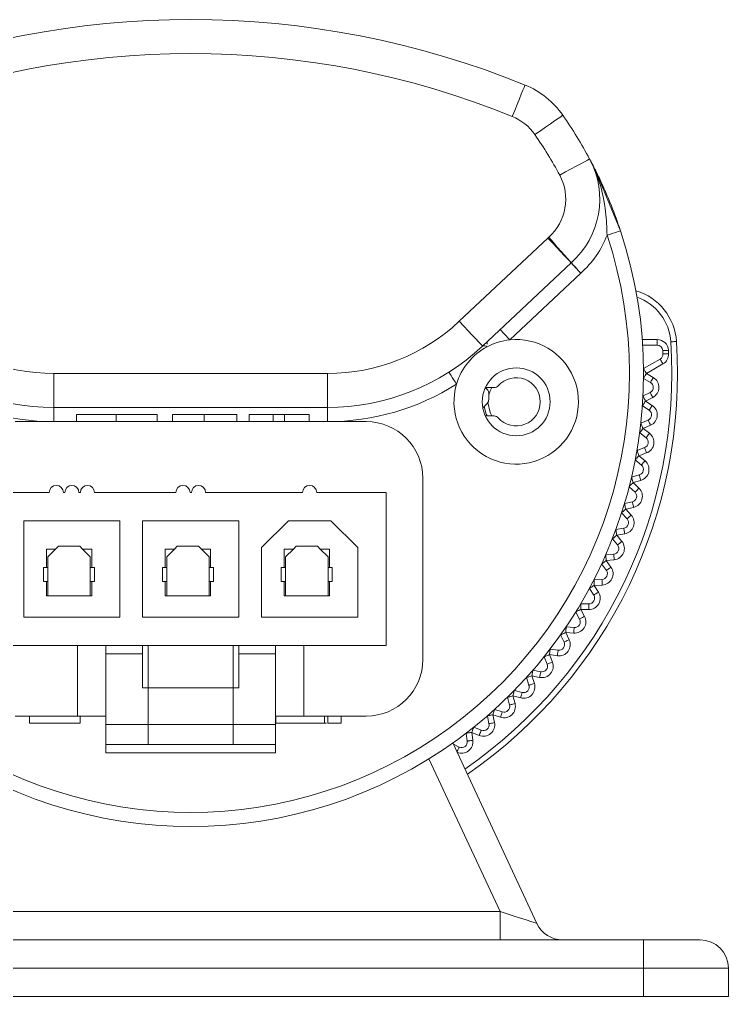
# Model space of a CAD drawing. Header units: inches. Extents: x 1.7 to 23.3, y 1.5 to 12.6.
# Drawn here: x 22.345 to 23.317, y 4.574 to 5.912 of the extents above; entities that cross this region are included whole.
import ezdxf

# ---------------------------------------------------------------- set-up
doc = ezdxf.new("R2010")
doc.units = ezdxf.units.IN
doc.header["$MEASUREMENT"] = 0

msp = doc.modelspace()

# ---------------------------------------------------------------- linework, layer by layer
at = {"color": 7, "linetype": 'Continuous', "lineweight": 15}
for p, q in [((22.947891, 5.498954), (23.069404, 5.613053)), ((23.101275, 5.579111), (22.979761, 5.465013)), ((23.114442, 5.564863), (23.017207, 5.473562)), ((22.986052, 5.47092), (22.986052, 5.467676)), ((23.21922, 5.466254), (23.199359, 5.466254)), ((23.21922, 5.474014), (23.21922, 5.466254)), ((23.200573, 5.434175), (23.223301, 5.447297)), ((23.227181, 5.440577), (23.204453, 5.427455)), ((22.392271, 5.427455), (22.767291, 5.427455)), ((22.392271, 5.380895), (22.392271, 5.427455)), ((22.767291, 5.380895), (22.767291, 5.427455)), ((23.204453, 5.427455), (23.213958, 5.421967)), ((22.99561, 5.408055), (22.98365, 5.408055)), ((23.210078, 5.415246), (23.200573, 5.420734)), ((22.988346, 5.400295), (22.988346, 5.391869)), ((23.199846, 5.39668), (23.209665, 5.401584)), ((23.213132, 5.394642), (23.203313, 5.389738)), ((22.986073, 5.386382), (22.980144, 5.380453)), ((23.208191, 5.377212), (23.199035, 5.383264)), ((23.203313, 5.389738), (23.21247, 5.383686)), ((22.767291, 5.380895), (22.392271, 5.380895)), ((22.392271, 5.361495), (22.392271, 5.380895)), ((22.422927, 5.361495), (22.422927, 5.371195)), ((22.477755, 5.361495), (22.477755, 5.371195)), ((22.533647, 5.361495), (22.533647, 5.371195)), ((22.55494, 5.361495), (22.55494, 5.371195)), ((22.59799, 5.361495), (22.59799, 5.371195)), ((22.642948, 5.361495), (22.642948, 5.371195)), ((22.659982, 5.361495), (22.659982, 5.371195)), ((22.692631, 5.371195), (22.659982, 5.371195)), ((22.692631, 5.361495), (22.692631, 5.371195)), ((22.708245, 5.371195), (22.692631, 5.371195)), ((22.708245, 5.361495), (22.708245, 5.371195)), ((22.742313, 5.371195), (22.708245, 5.371195)), ((22.742313, 5.361495), (22.742313, 5.371195)), ((22.767291, 5.361495), (22.767291, 5.380895)), ((22.98365, 5.369255), (22.99561, 5.369255)), ((22.820338, 5.361495), (22.339224, 5.361495)), ((23.196857, 5.359298), (23.206954, 5.3636)), ((23.209996, 5.356461), (23.199898, 5.352159)), ((23.204011, 5.339362), (23.195237, 5.345955)), ((23.199898, 5.352159), (23.208673, 5.345565)), ((23.191616, 5.322164), (23.201954, 5.325848)), ((23.204559, 5.318539), (23.194221, 5.314854)), ((23.194221, 5.314854), (23.202581, 5.307743)), ((23.197553, 5.301832), (23.189193, 5.308943)), ((23.184142, 5.285414), (23.194684, 5.288468)), ((22.897937, 5.03558), (22.897937, 5.283896)), ((23.196843, 5.281014), (23.186301, 5.277961)), ((23.186301, 5.277961), (23.194217, 5.270358)), ((22.385783, 5.264497), (22.312064, 5.264497)), ((22.405183, 5.264497), (22.407123, 5.264497)), ((22.426523, 5.264497), (22.428463, 5.264497)), ((22.559411, 5.264497), (22.447863, 5.264497)), ((22.578811, 5.264497), (22.580751, 5.264497)), ((22.733039, 5.264497), (22.600151, 5.264497)), ((22.847498, 5.264497), (22.752439, 5.264497)), ((22.847498, 5.054979), (22.847498, 5.264497)), ((23.188841, 5.264761), (23.180926, 5.272364)), ((23.174463, 5.249183), (23.185171, 5.251595)), ((23.177907, 5.228284), (23.170465, 5.236351)), ((23.186876, 5.244024), (23.176168, 5.241613)), ((23.176168, 5.241613), (23.18361, 5.233546)), ((22.350864, 5.225697), (22.482782, 5.225697)), ((22.350864, 5.093779), (22.350864, 5.225697)), ((22.482782, 5.225697), (22.482782, 5.093779)), ((22.513822, 5.225697), (22.64574, 5.225697)), ((22.513822, 5.093779), (22.513822, 5.225697)), ((22.64574, 5.225697), (22.64574, 5.093779)), ((22.67678, 5.188838), (22.713639, 5.225697)), ((22.713639, 5.225697), (22.771838, 5.225697)), ((22.771838, 5.225697), (22.808698, 5.188838)), ((23.162615, 5.213602), (23.173448, 5.215363)), ((23.174693, 5.207703), (23.163859, 5.205943)), ((23.16479, 5.192533), (23.157849, 5.201035)), ((23.163859, 5.205943), (23.170801, 5.197441)), ((22.381904, 5.186898), (22.394513, 5.186898)), ((22.381904, 5.161678), (22.381904, 5.186898)), ((22.383844, 5.176228), (22.394513, 5.186898)), ((22.398393, 5.190778), (22.394513, 5.186898)), ((22.398393, 5.190778), (22.427493, 5.190778)), ((22.427493, 5.190778), (22.431373, 5.186898)), ((22.431373, 5.186898), (22.443983, 5.186898)), ((22.431373, 5.186898), (22.442043, 5.176228)), ((22.443983, 5.186898), (22.443983, 5.161678)), ((22.544861, 5.186898), (22.557471, 5.186898)), ((22.544861, 5.161678), (22.544861, 5.186898)), ((22.546801, 5.176228), (22.557471, 5.186898)), ((22.561351, 5.190778), (22.557471, 5.186898)), ((22.561351, 5.190778), (22.590451, 5.190778)), ((22.590451, 5.190778), (22.594331, 5.186898)), ((22.594331, 5.186898), (22.606941, 5.186898)), ((22.594331, 5.186898), (22.605001, 5.176228)), ((22.606941, 5.186898), (22.606941, 5.161678)), ((22.67678, 5.093779), (22.67678, 5.188838)), ((22.707819, 5.186898), (22.720429, 5.186898)), ((22.707819, 5.161678), (22.707819, 5.186898)), ((22.709759, 5.176228), (22.720429, 5.186898)), ((22.724309, 5.190778), (22.720429, 5.186898)), ((22.724309, 5.190778), (22.753409, 5.190778)), ((22.753409, 5.190778), (22.757289, 5.186898)), ((22.757289, 5.186898), (22.769899, 5.186898)), ((22.757289, 5.186898), (22.767959, 5.176228)), ((22.769899, 5.186898), (22.769899, 5.161678)), ((22.808698, 5.188838), (22.808698, 5.093779)), ((22.383844, 5.161678), (22.383844, 5.176228)), ((22.442043, 5.176228), (22.442043, 5.161678)), ((22.546801, 5.161678), (22.546801, 5.176228)), ((22.605001, 5.176228), (22.605001, 5.161678)), ((22.709759, 5.161678), (22.709759, 5.176228)), ((22.767959, 5.176228), (22.767959, 5.161678)), ((23.148639, 5.178802), (23.159559, 5.179905)), ((23.160339, 5.172184), (23.149419, 5.171081)), ((23.149419, 5.171081), (23.155835, 5.162176)), ((22.378024, 5.161678), (22.381904, 5.161678)), ((22.378024, 5.142278), (22.378024, 5.161678)), ((22.381904, 5.161678), (22.383844, 5.161678)), ((22.383844, 5.142278), (22.383844, 5.161678)), ((22.442043, 5.161678), (22.443983, 5.161678)), ((22.442043, 5.161678), (22.442043, 5.142278)), ((22.443983, 5.161678), (22.447863, 5.161678)), ((22.447863, 5.161678), (22.447863, 5.142278)), ((22.540981, 5.161678), (22.544861, 5.161678)), ((22.540981, 5.142278), (22.540981, 5.161678)), ((22.544861, 5.161678), (22.546801, 5.161678)), ((22.546801, 5.142278), (22.546801, 5.161678)), ((22.605001, 5.161678), (22.606941, 5.161678)), ((22.605001, 5.161678), (22.605001, 5.142278)), ((22.606941, 5.161678), (22.610821, 5.161678)), ((22.610821, 5.161678), (22.610821, 5.142278)), ((22.703939, 5.161678), (22.707819, 5.161678)), ((22.703939, 5.142278), (22.703939, 5.161678)), ((22.707819, 5.161678), (22.709759, 5.161678)), ((22.709759, 5.142278), (22.709759, 5.161678)), ((22.767959, 5.161678), (22.769899, 5.161678)), ((22.767959, 5.161678), (22.767959, 5.142278)), ((22.769899, 5.161678), (22.773778, 5.161678)), ((22.773778, 5.161678), (22.773778, 5.142278)), ((23.149538, 5.15764), (23.143123, 5.166545)), ((22.381904, 5.142278), (22.378024, 5.142278)), ((22.381904, 5.122879), (22.381904, 5.142278)), ((22.383844, 5.142278), (22.381904, 5.142278)), ((22.383844, 5.122879), (22.383844, 5.142278)), ((22.442043, 5.142278), (22.442043, 5.122879)), ((22.443983, 5.142278), (22.442043, 5.142278)), ((22.443983, 5.142278), (22.443983, 5.122879)), ((22.447863, 5.142278), (22.443983, 5.142278)), ((22.544861, 5.142278), (22.540981, 5.142278)), ((22.544861, 5.122879), (22.544861, 5.142278)), ((22.546801, 5.142278), (22.544861, 5.142278)), ((22.546801, 5.122879), (22.546801, 5.142278)), ((22.605001, 5.142278), (22.605001, 5.122879)), ((22.606941, 5.142278), (22.605001, 5.142278)), ((22.606941, 5.142278), (22.606941, 5.122879)), ((22.610821, 5.142278), (22.606941, 5.142278)), ((22.707819, 5.142278), (22.703939, 5.142278)), ((22.707819, 5.122879), (22.707819, 5.142278)), ((22.709759, 5.142278), (22.707819, 5.142278)), ((22.709759, 5.122879), (22.709759, 5.142278)), ((22.767959, 5.142278), (22.767959, 5.122879)), ((22.769899, 5.142278), (22.767959, 5.142278)), ((22.773778, 5.142278), (22.769899, 5.142278)), ((22.769899, 5.142278), (22.769899, 5.122879)), ((23.132588, 5.144909), (23.143555, 5.145351)), ((23.132208, 5.123731), (23.126342, 5.133008)), ((23.143867, 5.137597), (23.1329, 5.137155)), ((23.1329, 5.137155), (23.138767, 5.127879)), ((22.381904, 5.122879), (22.443983, 5.122879)), ((22.544861, 5.122879), (22.606941, 5.122879)), ((22.707819, 5.122879), (22.769899, 5.122879)), ((23.112862, 5.090931), (23.107566, 5.100544)), ((23.114364, 5.104288), (23.119659, 5.094674)), ((23.125337, 5.104067), (23.114364, 5.104288)), ((23.11452, 5.112046), (23.125493, 5.111825)), ((22.482782, 5.093779), (22.350864, 5.093779)), ((22.64574, 5.093779), (22.513822, 5.093779)), ((22.808698, 5.093779), (22.67678, 5.093779)), ((23.0945, 5.080335), (23.10544, 5.079452)), ((23.09157, 5.059358), (23.086865, 5.069274)), ((23.093876, 5.0726), (23.098581, 5.062685)), ((23.104816, 5.071717), (23.093876, 5.0726)), ((22.521582, 5.054979), (22.312064, 5.054979)), ((22.424583, 5.054979), (22.424583, 4.957981)), ((22.463382, 5.04334), (22.463382, 5.054979)), ((22.513822, 5.04334), (22.513822, 5.054979)), ((22.63798, 5.054979), (22.521582, 5.054979)), ((22.521582, 4.99678), (22.521582, 5.054979)), ((22.63798, 4.99678), (22.63798, 5.054979)), ((22.847498, 5.054979), (22.63798, 5.054979)), ((22.64574, 5.04334), (22.64574, 5.054979)), ((22.696179, 5.054979), (22.696179, 5.04334)), ((22.734979, 5.054979), (22.734979, 4.957981)), ((23.072603, 5.049891), (23.083469, 5.048348)), ((22.513822, 5.04334), (22.463382, 5.04334)), ((22.463382, 4.946341), (22.463382, 5.04334)), ((22.513822, 4.99678), (22.513822, 5.04334)), ((22.696179, 5.04334), (22.64574, 5.04334)), ((22.64574, 5.04334), (22.64574, 4.99678)), ((22.696179, 4.946341), (22.696179, 5.04334)), ((23.068412, 5.029128), (23.064314, 5.03931)), ((23.071512, 5.042208), (23.07561, 5.032026)), ((23.082379, 5.040666), (23.071512, 5.042208)), ((23.048907, 5.020824), (23.059661, 5.018628)), ((23.04347, 5.000352), (23.039994, 5.010763)), ((23.047355, 5.01322), (23.05083, 5.00281)), ((23.058108, 5.011025), (23.047355, 5.01322)), ((22.513822, 4.99678), (22.521582, 4.99678)), ((22.521582, 4.99678), (22.521582, 4.946341)), ((22.521582, 4.99678), (22.63798, 4.99678)), ((22.63798, 4.946341), (22.63798, 4.99678)), ((22.63798, 4.99678), (22.64574, 4.99678)), ((23.023499, 4.99324), (23.034101, 4.9904)), ((23.016836, 4.973135), (23.013995, 4.983736)), ((23.021491, 4.985745), (23.024331, 4.975143)), ((23.032092, 4.982904), (23.021491, 4.985745)), ((22.996472, 4.967241), (23.006883, 4.963766)), ((22.339224, 4.957981), (22.424583, 4.957981)), ((22.358695, 4.948281), (22.358695, 4.957981)), ((22.424583, 4.957981), (22.463382, 4.957981)), ((22.42825, 4.948281), (22.42825, 4.957981)), ((22.696179, 4.957981), (22.734979, 4.957981)), ((22.696612, 4.948281), (22.696612, 4.957981)), ((22.734979, 4.957981), (22.820338, 4.957981)), ((22.763217, 4.948281), (22.763217, 4.957981)), ((22.767744, 4.957981), (22.767744, 4.948281)), ((22.767746, 4.948281), (22.767746, 4.957981)), ((22.785962, 4.948281), (22.785962, 4.957981)), ((22.988607, 4.947575), (22.986412, 4.958329)), ((22.994015, 4.959881), (22.99621, 4.949127)), ((23.004426, 4.956405), (22.994015, 4.959881)), ((22.358695, 4.948281), (22.42825, 4.948281)), ((22.463382, 4.946341), (22.521582, 4.946341)), ((22.463382, 4.919181), (22.463382, 4.946341)), ((22.521582, 4.946341), (22.63798, 4.946341)), ((22.521582, 4.946341), (22.521582, 4.919181)), ((22.63798, 4.919181), (22.63798, 4.946341)), ((22.63798, 4.946341), (22.696179, 4.946341)), ((22.696179, 4.948281), (22.696612, 4.948281)), ((22.696179, 4.919181), (22.696179, 4.946341)), ((22.696612, 4.948281), (22.763217, 4.948281)), ((22.763217, 4.948281), (22.765891, 4.948281)), ((22.767746, 4.948281), (22.785962, 4.948281)), ((22.967925, 4.942922), (22.978107, 4.938824)), ((22.958887, 4.923766), (22.957345, 4.934633)), ((22.965028, 4.935723), (22.96657, 4.924856)), ((22.97521, 4.931625), (22.965028, 4.935723)), ((22.521582, 4.919181), (22.463382, 4.919181)), ((22.463382, 4.919181), (22.463382, 4.907541)), ((22.63798, 4.919181), (22.521582, 4.919181)), ((22.696179, 4.919181), (22.63798, 4.919181)), ((22.696179, 4.907541), (22.696179, 4.919181)), ((22.939014, 4.92116), (23.054328, 4.673867)), ((22.939785, 4.919505), (22.947878, 4.915665)), ((22.696179, 4.907541), (22.463382, 4.907541)), ((22.15569, 4.690264), (23.003872, 4.690264)), ((23.003872, 4.651465), (23.003872, 4.690264)), ((21.958989, 4.651465), (23.200573, 4.651465)), ((23.200573, 4.651465), (23.278172, 4.651465)), ((23.200573, 4.612665), (23.200573, 4.651465)), ((23.200573, 4.612665), (21.958989, 4.612665)), ((23.316971, 4.612665), (23.200573, 4.612665)), ((23.200573, 4.573866), (23.200573, 4.612665)), ((23.316971, 4.612665), (23.316971, 4.573866)), ((23.200573, 4.573866), (21.958989, 4.573866)), ((23.316971, 4.573866), (23.200573, 4.573866))]:
    msp.add_line(p, q, dxfattribs=at)
at = {"color": 8, "linetype": 'Continuous', "lineweight": 15}
for p, q in [((23.198824, 5.474014), (23.21922, 5.474014)), ((22.985234, 5.406509), (22.985947, 5.408055)), ((23.003872, 4.690264), (22.906314, 4.899478))]:
    msp.add_line(p, q, dxfattribs=at)
at = {"color": 7, "linetype": 'Continuous', "lineweight": 15, "flags": 128}
for points in [[(23.020559, 5.779621), (23.023983, 5.788034), (23.027276, 5.796124), (23.03031, 5.80358), (23.03297, 5.810114), (23.035153, 5.815477), (23.036775, 5.819463), (23.037774, 5.821917), (23.038111, 5.822745)], [(23.051615, 5.75474), (23.059078, 5.759917), (23.066255, 5.764895), (23.072869, 5.769483), (23.078667, 5.773504), (23.083424, 5.776804), (23.08696, 5.779257), (23.089137, 5.780767), (23.089872, 5.781277)], [(23.085595, 5.699292), (23.093596, 5.703592), (23.101289, 5.707727), (23.10838, 5.711537), (23.114594, 5.714877), (23.119695, 5.717618), (23.123485, 5.719655), (23.125819, 5.720909), (23.126607, 5.721333)], [(23.168988, 5.62295), (23.135685, 5.703776), (23.127641, 5.719399)], [(23.168988, 5.62295), (23.168634, 5.622832), (23.167586, 5.622485), (23.165884, 5.62192), (23.163595, 5.62116), (23.160804, 5.620234), (23.157621, 5.619178), (23.154167, 5.618032), (23.150575, 5.61684)], [(23.069404, 5.613053), (23.075622, 5.606431), (23.0816, 5.600064), (23.08711, 5.594196), (23.09194, 5.589052), (23.095903, 5.584831), (23.098849, 5.581695), (23.100662, 5.579763), (23.101275, 5.579111)], [(23.070488, 5.614044), (23.076525, 5.607256), (23.082329, 5.60073), (23.087678, 5.594715), (23.092367, 5.589443), (23.096215, 5.585116), (23.099074, 5.581901), (23.100835, 5.579921), (23.10143, 5.579253)], [(22.947891, 5.498954), (22.954108, 5.492333), (22.960087, 5.485965), (22.965597, 5.480097), (22.970426, 5.474954), (22.97439, 5.470733), (22.977335, 5.467596), (22.979149, 5.465665), (22.979761, 5.465013)], [(23.003928, 5.487705), (23.004183, 5.487433), (23.004939, 5.486628), (23.006166, 5.485321), (23.007817, 5.483563), (23.00983, 5.48142), (23.012126, 5.478975), (23.014617, 5.476322), (23.017207, 5.473562)], [(23.245687, 5.471359), (23.245538, 5.471349), (23.245097, 5.47132), (23.244382, 5.471273), (23.243419, 5.47121), (23.242245, 5.471132), (23.240907, 5.471044), (23.239454, 5.470948), (23.237943, 5.470849)], [(23.234721, 5.459247), (23.233209, 5.459173), (23.231755, 5.459103), (23.230415, 5.459038), (23.229241, 5.458981), (23.228277, 5.458934), (23.227561, 5.458899), (23.22712, 5.458878), (23.226971, 5.45887)], [(23.234928, 5.454661), (23.233415, 5.454598), (23.231961, 5.454538), (23.23062, 5.454482), (23.229445, 5.454434), (23.228481, 5.454394), (23.227765, 5.454364), (23.227324, 5.454346), (23.227175, 5.454339)], [(23.227181, 5.440577), (23.226424, 5.441888), (23.225697, 5.443149), (23.225026, 5.44431), (23.224438, 5.445329), (23.223955, 5.446165), (23.223597, 5.446786), (23.223376, 5.447168), (23.223301, 5.447297)], [(22.944138, 5.41292), (22.942108, 5.416115), (22.940157, 5.419187), (22.938358, 5.422018), (22.936782, 5.424499), (22.935488, 5.426536), (22.934527, 5.428049), (22.933935, 5.428981), (22.933735, 5.429295)], [(23.204453, 5.427455), (23.203696, 5.428766), (23.202968, 5.430026), (23.202297, 5.431188), (23.201709, 5.432207), (23.201227, 5.433042), (23.200868, 5.433663), (23.200647, 5.434046), (23.200573, 5.434175)], [(23.204453, 5.427455), (23.203696, 5.426144), (23.202968, 5.424883), (23.202297, 5.423721), (23.201709, 5.422703), (23.201227, 5.421867), (23.200868, 5.421246), (23.200647, 5.420863), (23.200573, 5.420734)], [(23.213958, 5.421967), (23.213201, 5.420656), (23.212473, 5.419395), (23.211802, 5.418233), (23.211214, 5.417215), (23.210732, 5.416379), (23.210373, 5.415758), (23.210153, 5.415376), (23.210078, 5.415246)], [(22.988346, 5.398112), (22.990129, 5.403503), (22.992374, 5.408055)], [(23.203313, 5.389738), (23.202637, 5.391092), (23.201986, 5.392395), (23.201387, 5.393595), (23.200862, 5.394647), (23.20043, 5.39551), (23.20011, 5.396152), (23.199913, 5.396547), (23.199846, 5.39668)], [(23.213132, 5.394642), (23.212456, 5.395996), (23.211806, 5.397298), (23.211206, 5.398499), (23.210681, 5.399551), (23.21025, 5.400414), (23.209929, 5.401056), (23.209732, 5.401451), (23.209665, 5.401584)], [(22.992374, 5.369255), (22.990129, 5.373807), (22.987185, 5.387787)], [(23.203313, 5.389738), (23.202479, 5.388475), (23.201676, 5.38726), (23.200936, 5.386141), (23.200288, 5.38516), (23.199756, 5.384355), (23.19936, 5.383757), (23.199117, 5.383388), (23.199035, 5.383264)], [(23.21247, 5.383686), (23.211635, 5.382423), (23.210832, 5.381209), (23.210093, 5.38009), (23.209444, 5.379108), (23.208912, 5.378303), (23.208517, 5.377705), (23.208273, 5.377337), (23.208191, 5.377212)], [(23.199898, 5.352159), (23.199305, 5.353551), (23.198734, 5.354891), (23.198209, 5.356125), (23.197748, 5.357207), (23.197369, 5.358094), (23.197088, 5.358754), (23.196915, 5.35916), (23.196857, 5.359298)], [(23.209996, 5.356461), (23.209402, 5.357853), (23.208832, 5.359193), (23.208306, 5.360427), (23.207845, 5.361509), (23.207467, 5.362397), (23.207186, 5.363056), (23.207012, 5.363463), (23.206954, 5.3636)], [(23.199898, 5.352159), (23.198989, 5.350948), (23.198114, 5.349785), (23.197308, 5.348712), (23.196602, 5.347772), (23.196022, 5.347001), (23.195591, 5.346427), (23.195326, 5.346074), (23.195237, 5.345955)], [(23.208673, 5.345565), (23.207763, 5.344355), (23.206889, 5.343191), (23.206083, 5.342119), (23.205376, 5.341179), (23.204797, 5.340407), (23.204366, 5.339834), (23.204101, 5.339481), (23.204011, 5.339362)], [(23.194221, 5.314854), (23.19324, 5.313701), (23.192297, 5.312592), (23.191427, 5.31157), (23.190666, 5.310675), (23.19004, 5.30994), (23.189576, 5.309393), (23.18929, 5.309057), (23.189193, 5.308943)], [(23.194221, 5.314854), (23.193712, 5.31628), (23.193224, 5.317652), (23.192773, 5.318915), (23.192379, 5.320023), (23.192055, 5.320932), (23.191814, 5.321607), (23.191666, 5.322023), (23.191616, 5.322164)], [(23.204559, 5.318539), (23.204051, 5.319965), (23.203562, 5.321336), (23.203112, 5.3226), (23.202717, 5.323707), (23.202393, 5.324617), (23.202153, 5.325292), (23.202004, 5.325708), (23.201954, 5.325848)], [(23.202581, 5.307743), (23.2016, 5.30659), (23.200657, 5.305481), (23.199788, 5.304459), (23.199026, 5.303563), (23.198401, 5.302828), (23.197936, 5.302282), (23.19765, 5.301946), (23.197553, 5.301832)], [(23.196843, 5.281014), (23.196422, 5.282468), (23.196017, 5.283867), (23.195644, 5.285155), (23.195317, 5.286285), (23.195048, 5.287212), (23.194849, 5.287901), (23.194726, 5.288325), (23.194684, 5.288468)], [(23.186301, 5.277961), (23.185252, 5.276869), (23.184244, 5.275819), (23.183315, 5.274852), (23.1825, 5.274003), (23.181832, 5.273308), (23.181335, 5.27279), (23.181029, 5.272472), (23.180926, 5.272364)], [(23.186301, 5.277961), (23.18588, 5.279415), (23.185475, 5.280813), (23.185102, 5.282102), (23.184774, 5.283231), (23.184506, 5.284158), (23.184306, 5.284847), (23.184184, 5.285271), (23.184142, 5.285414)], [(23.194217, 5.270358), (23.193168, 5.269266), (23.19216, 5.268216), (23.19123, 5.267249), (23.190416, 5.2664), (23.189747, 5.265704), (23.18925, 5.265187), (23.188944, 5.264869), (23.188841, 5.264761)], [(23.176168, 5.241613), (23.175836, 5.24309), (23.175516, 5.24451), (23.175221, 5.245819), (23.174963, 5.246966), (23.174751, 5.247907), (23.174593, 5.248607), (23.174496, 5.249038), (23.174463, 5.249183)], [(23.186876, 5.244024), (23.186543, 5.245501), (23.186223, 5.246921), (23.185928, 5.24823), (23.18567, 5.249377), (23.185458, 5.250319), (23.1853, 5.251018), (23.185203, 5.251449), (23.185171, 5.251595)], [(23.176168, 5.241613), (23.175056, 5.240586), (23.173986, 5.239599), (23.173, 5.23869), (23.172135, 5.237892), (23.171426, 5.237238), (23.170899, 5.236752), (23.170574, 5.236452), (23.170465, 5.236351)], [(23.18361, 5.233546), (23.182498, 5.232519), (23.181428, 5.231532), (23.180442, 5.230622), (23.179577, 5.229825), (23.178868, 5.229171), (23.178341, 5.228684), (23.178016, 5.228385), (23.177907, 5.228284)], [(23.163859, 5.205943), (23.163617, 5.207437), (23.163383, 5.208874), (23.163168, 5.210198), (23.162979, 5.211359), (23.162824, 5.212311), (23.162709, 5.213019), (23.162639, 5.213455), (23.162615, 5.213602)], [(23.174693, 5.207703), (23.17445, 5.209198), (23.174216, 5.210635), (23.174001, 5.211959), (23.173813, 5.213119), (23.173658, 5.214072), (23.173543, 5.21478), (23.173472, 5.215216), (23.173448, 5.215363)], [(23.163859, 5.205943), (23.162687, 5.204985), (23.161559, 5.204065), (23.16052, 5.203216), (23.159609, 5.202473), (23.158862, 5.201862), (23.158306, 5.201409), (23.157964, 5.201129), (23.157849, 5.201035)], [(23.170801, 5.197441), (23.169628, 5.196484), (23.168501, 5.195563), (23.167461, 5.194715), (23.16655, 5.193971), (23.165803, 5.19336), (23.165248, 5.192907), (23.164905, 5.192628), (23.16479, 5.192533)], [(23.149419, 5.171081), (23.148191, 5.170196), (23.14701, 5.169345), (23.145921, 5.168561), (23.144967, 5.167874), (23.144184, 5.16731), (23.143602, 5.166891), (23.143244, 5.166633), (23.143123, 5.166545)], [(23.149419, 5.171081), (23.149267, 5.172587), (23.149121, 5.174036), (23.148986, 5.175371), (23.148868, 5.17654), (23.148771, 5.177501), (23.148699, 5.178214), (23.148654, 5.178653), (23.148639, 5.178802)], [(23.160339, 5.172184), (23.160187, 5.173691), (23.160041, 5.175139), (23.159906, 5.176474), (23.159788, 5.177644), (23.159691, 5.178604), (23.159619, 5.179317), (23.159574, 5.179757), (23.159559, 5.179905)], [(23.155835, 5.162176), (23.154606, 5.161291), (23.153425, 5.16044), (23.152337, 5.159656), (23.151383, 5.158969), (23.1506, 5.158404), (23.150018, 5.157985), (23.149659, 5.157727), (23.149538, 5.15764)], [(23.1329, 5.137155), (23.13284, 5.138668), (23.132781, 5.140122), (23.132727, 5.141463), (23.13268, 5.142638), (23.132641, 5.143602), (23.132612, 5.144318), (23.132594, 5.14476), (23.132588, 5.144909)], [(23.143867, 5.137597), (23.143806, 5.13911), (23.143748, 5.140564), (23.143694, 5.141905), (23.143646, 5.14308), (23.143607, 5.144044), (23.143578, 5.14476), (23.143561, 5.145202), (23.143555, 5.145351)], [(23.1329, 5.137155), (23.131621, 5.136346), (23.130391, 5.135568), (23.129257, 5.134851), (23.128263, 5.134222), (23.127447, 5.133707), (23.126841, 5.133323), (23.126468, 5.133087), (23.126342, 5.133008)], [(23.138767, 5.127879), (23.137487, 5.127069), (23.136257, 5.126291), (23.135123, 5.125574), (23.134129, 5.124946), (23.133313, 5.12443), (23.132707, 5.124047), (23.132334, 5.123811), (23.132208, 5.123731)], [(23.114364, 5.104288), (23.113037, 5.103558), (23.111762, 5.102855), (23.110587, 5.102208), (23.109557, 5.101641), (23.108712, 5.101175), (23.108084, 5.100829), (23.107697, 5.100616), (23.107566, 5.100544)], [(23.114364, 5.104288), (23.114394, 5.105802), (23.114423, 5.107257), (23.11445, 5.108598), (23.114474, 5.109774), (23.114493, 5.110739), (23.114508, 5.111456), (23.114517, 5.111897), (23.11452, 5.112046)], [(23.125337, 5.104067), (23.125367, 5.105581), (23.125397, 5.107036), (23.125424, 5.108377), (23.125447, 5.109553), (23.125467, 5.110518), (23.125481, 5.111235), (23.12549, 5.111676), (23.125493, 5.111825)], [(23.119659, 5.094674), (23.118333, 5.093944), (23.117058, 5.093242), (23.115883, 5.092594), (23.114853, 5.092027), (23.114007, 5.091562), (23.113379, 5.091216), (23.112992, 5.091003), (23.112862, 5.090931)], [(23.093876, 5.0726), (23.093998, 5.074109), (23.094115, 5.07556), (23.094223, 5.076898), (23.094317, 5.07807), (23.094395, 5.079032), (23.094453, 5.079746), (23.094488, 5.080187), (23.0945, 5.080335)], [(23.104816, 5.071717), (23.104938, 5.073226), (23.105055, 5.074677), (23.105163, 5.076014), (23.105257, 5.077187), (23.105335, 5.078148), (23.105393, 5.078863), (23.105428, 5.079303), (23.10544, 5.079452)], [(23.093876, 5.0726), (23.092508, 5.071951), (23.091193, 5.071327), (23.089981, 5.070752), (23.088919, 5.070248), (23.088047, 5.069834), (23.087399, 5.069527), (23.087, 5.069338), (23.086865, 5.069274)], [(23.098581, 5.062685), (23.097213, 5.062036), (23.095898, 5.061412), (23.094686, 5.060836), (23.093624, 5.060332), (23.092752, 5.059919), (23.092104, 5.059611), (23.091705, 5.059422), (23.09157, 5.059358)], [(23.071512, 5.042208), (23.071725, 5.043706), (23.07193, 5.045148), (23.072118, 5.046476), (23.072283, 5.04764), (23.072419, 5.048596), (23.07252, 5.049306), (23.072582, 5.049743), (23.072603, 5.049891)], [(23.082379, 5.040666), (23.082592, 5.042164), (23.082796, 5.043606), (23.082985, 5.044934), (23.08315, 5.046098), (23.083286, 5.047054), (23.083386, 5.047764), (23.083448, 5.048201), (23.083469, 5.048348)], [(23.071512, 5.042208), (23.070108, 5.041642), (23.068758, 5.041099), (23.067513, 5.040598), (23.066422, 5.040159), (23.065527, 5.039799), (23.064862, 5.039531), (23.064452, 5.039366), (23.064314, 5.03931)], [(23.047355, 5.01322), (23.047657, 5.014704), (23.047949, 5.01613), (23.048217, 5.017444), (23.048452, 5.018597), (23.048645, 5.019542), (23.048789, 5.020245), (23.048877, 5.020677), (23.048907, 5.020824)], [(23.07561, 5.032026), (23.074206, 5.03146), (23.072855, 5.030917), (23.071611, 5.030416), (23.07052, 5.029977), (23.069625, 5.029617), (23.068959, 5.029349), (23.06855, 5.029184), (23.068412, 5.029128)], [(23.047355, 5.01322), (23.045919, 5.012741), (23.044538, 5.01228), (23.043265, 5.011855), (23.04215, 5.011483), (23.041235, 5.011177), (23.040554, 5.01095), (23.040136, 5.01081), (23.039994, 5.010763)], [(23.058108, 5.011025), (23.058411, 5.012508), (23.058702, 5.013935), (23.058971, 5.015249), (23.059206, 5.016401), (23.059399, 5.017347), (23.059542, 5.018049), (23.059631, 5.018482), (23.059661, 5.018628)], [(23.021491, 4.985745), (23.021883, 4.987207), (23.022259, 4.988613), (23.022607, 4.989909), (23.022911, 4.991045), (23.023161, 4.991977), (23.023346, 4.99267), (23.023461, 4.993096), (23.023499, 4.99324)], [(23.05083, 5.00281), (23.049394, 5.00233), (23.048013, 5.001869), (23.046741, 5.001444), (23.045626, 5.001072), (23.04471, 5.000767), (23.04403, 5.000539), (23.043611, 5.0004), (23.04347, 5.000352)], [(23.021491, 4.985745), (23.020028, 4.985353), (23.018622, 4.984976), (23.017326, 4.984629), (23.016191, 4.984325), (23.015258, 4.984075), (23.014566, 4.983889), (23.014139, 4.983775), (23.013995, 4.983736)], [(23.032092, 4.982904), (23.032484, 4.984366), (23.032861, 4.985773), (23.033208, 4.987068), (23.033512, 4.988204), (23.033762, 4.989136), (23.033948, 4.989829), (23.034062, 4.990256), (23.034101, 4.9904)], [(22.994015, 4.959881), (22.994494, 4.961317), (22.994955, 4.962698), (22.99538, 4.96397), (22.995753, 4.965086), (22.996058, 4.966001), (22.996285, 4.966681), (22.996425, 4.9671), (22.996472, 4.967241)], [(23.024331, 4.975143), (23.022869, 4.974751), (23.021463, 4.974375), (23.020167, 4.974027), (23.019031, 4.973723), (23.018099, 4.973473), (23.017406, 4.973288), (23.01698, 4.973173), (23.016836, 4.973135)], [(22.994015, 4.959881), (22.992532, 4.959578), (22.991106, 4.959287), (22.989791, 4.959019), (22.988639, 4.958783), (22.987693, 4.95859), (22.986991, 4.958447), (22.986558, 4.958359), (22.986412, 4.958329)], [(23.004426, 4.956405), (23.004905, 4.957841), (23.005366, 4.959222), (23.005791, 4.960495), (23.006163, 4.96161), (23.006469, 4.962525), (23.006696, 4.963206), (23.006836, 4.963624), (23.006883, 4.963766)], [(22.965028, 4.935723), (22.965593, 4.937128), (22.966137, 4.938478), (22.966638, 4.939723), (22.967077, 4.940813), (22.967437, 4.941709), (22.967705, 4.942374), (22.96787, 4.942784), (22.967925, 4.942922)], [(22.99621, 4.949127), (22.994727, 4.948824), (22.993301, 4.948533), (22.991986, 4.948265), (22.990834, 4.94803), (22.989889, 4.947837), (22.989186, 4.947693), (22.988753, 4.947605), (22.988607, 4.947575)], [(22.965028, 4.935723), (22.963529, 4.93551), (22.962088, 4.935306), (22.96076, 4.935117), (22.959595, 4.934952), (22.95864, 4.934817), (22.95793, 4.934716), (22.957493, 4.934654), (22.957345, 4.934633)], [(22.97521, 4.931625), (22.975775, 4.93303), (22.976319, 4.93438), (22.976819, 4.935625), (22.977258, 4.936716), (22.977619, 4.937611), (22.977887, 4.938276), (22.978051, 4.938686), (22.978107, 4.938824)], [(22.96657, 4.924856), (22.965071, 4.924644), (22.96363, 4.924439), (22.962302, 4.924251), (22.961137, 4.924085), (22.960182, 4.92395), (22.959472, 4.923849), (22.959035, 4.923787), (22.958887, 4.923766)], [(23.003872, 4.690264), (23.013715, 4.687065), (23.023181, 4.683989), (23.031904, 4.681154), (23.03955, 4.678669), (23.045825, 4.67663), (23.050488, 4.675115), (23.053359, 4.674182), (23.054328, 4.673867)]]:
    msp.add_lwpolyline(points, dxfattribs=at)
at = {"color": 8, "linetype": 'Continuous', "lineweight": 15, "flags": 128}
for points in [[(22.985947, 5.369255), (22.98488, 5.371633), (22.981955, 5.382264)], [(22.944699, 4.908967), (22.9452, 4.910022), (22.945824, 4.911337), (22.946399, 4.912549), (22.946903, 4.913612), (22.947317, 4.914484), (22.947624, 4.915132), (22.947814, 4.91553), (22.947878, 4.915665)]]:
    msp.add_lwpolyline(points, dxfattribs=at)
at = {"color": 7, "linetype": 'Continuous', "lineweight": 15}
msp.add_circle((23.025975, 5.388655), 0.046559, dxfattribs=at)
for centre, radius, start, end in [((22.579781, 4.696698), 1.21575, 67.852408, 112.147592), ((22.579781, 4.696698), 1.169191, 67.852408, 112.147592), ((22.99423, 5.714935), 0.116398, 34.74693, 67.852408), ((22.99423, 5.714935), 0.069839, 34.74693, 67.852408), ((22.579781, 5.427455), 0.620792, 28.254738, 34.74693), ((22.579781, 5.427455), 0.574233, 28.254738, 34.74693), ((23.024077, 5.666231), 0.116398, 311.647922, 28.254738), ((23.024077, 5.666231), 0.069839, 311.647922, 28.254738), ((22.579781, 5.427455), 0.620792, 161.644483, 18.355517), ((22.579781, 5.427455), 0.601392, 161.644483, 18.355517), ((23.106586, 5.573454), 0.054319, 131.647922, 133.197418), ((23.024077, 5.666231), 0.135798, 311.71582, 338.672176), ((23.106586, 5.573454), 0.00776, 131.647922, 133.197418), ((23.168256, 5.466254), 0.077599, 3.772184, 73.606451), ((22.392271, 5.691291), 0.263837, 226.802582, 270), ((22.767291, 5.691291), 0.263837, 270, 313.197418), ((22.392271, 5.691291), 0.310396, 226.802582, 270), ((22.767291, 5.691291), 0.310396, 270, 313.197418), ((23.025975, 5.388655), 0.085359, 163.484464, 95.895628), ((23.025975, 5.388655), 0.085359, 117.895325, 163.484464), ((22.579781, 5.427455), 0.667351, 304.62723, 3.772184), ((22.982158, 5.45947), 0.006038, 49.995841, 113.383675), ((23.025975, 5.388655), 0.085359, 95.895628, 117.895325), ((23.21922, 5.458494), 0.01552, 2.779067, 90), ((23.21922, 5.458494), 0.00776, 2.779067, 90), ((23.219421, 5.454017), 0.00776, 300, 2.377995), ((22.579781, 5.427455), 0.647952, 2.377995, 2.779067), ((23.219421, 5.454017), 0.01552, 300, 2.377995), ((22.579781, 5.427455), 0.655712, 2.377995, 2.779067), ((23.025975, 5.388655), 0.03298, 221.810315, 138.189685), ((23.206198, 5.408526), 0.01552, 296.538462, 60), ((22.392271, 5.691291), 0.329796, 237.572422, 270), ((22.767291, 5.691291), 0.329796, 270, 302.427578), ((22.99561, 5.415815), 0.00776, 270, 318.189685), ((23.206198, 5.408526), 0.00776, 296.538462, 60), ((22.980586, 5.400295), 0.00776, 0, 68.657495), ((22.980586, 5.391869), 0.00776, 315, 0), ((23.203912, 5.370739), 0.01552, 293.076923, 56.538462), ((22.99561, 5.361495), 0.00776, 41.810315, 90), ((23.203912, 5.370739), 0.00776, 293.076923, 56.538462), ((22.820338, 5.283896), 0.077599, 0, 90), ((23.199349, 5.333158), 0.01552, 289.615385, 53.076923), ((23.199349, 5.333158), 0.00776, 289.615385, 53.076923), ((23.192525, 5.295921), 0.00776, 286.153846, 49.615385), ((23.192525, 5.295921), 0.01552, 286.153846, 49.615385), ((22.395483, 5.264497), 0.0097, 0, 180), ((22.416823, 5.264497), 0.0097, 0, 180), ((22.438163, 5.264497), 0.0097, 0, 180), ((22.569111, 5.264497), 0.0097, 0, 180), ((22.590451, 5.264497), 0.0097, 0, 180), ((22.742739, 5.264497), 0.0097, 0, 180), ((23.183466, 5.259165), 0.00776, 282.692308, 46.153846), ((23.183466, 5.259165), 0.01552, 282.692308, 46.153846), ((23.172203, 5.223022), 0.00776, 279.230769, 42.692308), ((23.172203, 5.223022), 0.01552, 279.230769, 42.692308), ((23.158779, 5.187626), 0.01552, 275.769231, 39.230769), ((23.158779, 5.187626), 0.00776, 275.769231, 39.230769), ((23.143242, 5.153104), 0.00776, 272.307692, 35.769231), ((23.143242, 5.153104), 0.01552, 272.307692, 35.769231), ((23.125649, 5.119584), 0.01552, 268.846154, 32.307692), ((23.125649, 5.119584), 0.00776, 268.846154, 32.307692), ((23.106065, 5.087187), 0.01552, 265.384615, 28.846154), ((23.106065, 5.087187), 0.00776, 265.384615, 28.846154), ((23.08456, 5.056031), 0.01552, 261.923077, 25.384615), ((23.08456, 5.056031), 0.00776, 261.923077, 25.384615), ((22.820338, 5.03558), 0.077599, 270, 0), ((23.061213, 5.026231), 0.01552, 258.461538, 21.923077), ((23.061213, 5.026231), 0.00776, 258.461538, 21.923077), ((23.036109, 4.997895), 0.01552, 255, 18.461538), ((23.036109, 4.997895), 0.00776, 255, 18.461538), ((23.00934, 4.971126), 0.01552, 251.538462, 15), ((23.00934, 4.971126), 0.00776, 251.538462, 15), ((22.981004, 4.946023), 0.01552, 248.076923, 11.538462), ((22.981004, 4.946023), 0.00776, 248.076923, 11.538462), ((22.951204, 4.922676), 0.00776, 244.615385, 8.076923), ((23.089493, 4.690264), 0.038799, 205, 270), ((23.278172, 4.612665), 0.038799, 0, 90)]:
    msp.add_arc(centre, radius, start, end, dxfattribs=at)
at = {"color": 8, "linetype": 'Continuous', "lineweight": 15}
for centre, radius, start, end in [((23.168256, 5.466254), 0.069839, 3.772184, 70.385797), ((22.579781, 5.427455), 0.659591, 304.741589, 3.772184), ((22.951204, 4.922676), 0.01552, 246.134582, 8.076923)]:
    msp.add_arc(centre, radius, start, end, dxfattribs=at)
at = {"color": 7, "linetype": 'Continuous', "lineweight": 15}
for points, knots in [([(23.126607, 5.721333), (23.126677, 5.721201), (23.126918, 5.720752), (23.128033, 5.718648), (23.133064, 5.708724), (23.14222, 5.685631), (23.149038, 5.652602), (23.150115, 5.627543), (23.150575, 5.61684)], [0, 0, 0, 0, 0.00418325, 0.01430034, 0.06675956, 0.31609332, 0.70792197, 1, 1, 1, 1]), ([(23.126607, 5.721333), (23.126667, 5.72122), (23.127815, 5.719083), (23.132396, 5.710434), (23.142522, 5.690138), (23.155855, 5.660263), (23.164878, 5.634626), (23.168988, 5.62295)], [0, 0, 0, 0, 0.00380902, 0.07248381, 0.29237556, 0.67769451, 1, 1, 1, 1]), ([(23.101275, 5.579111), (23.10142, 5.578954), (23.101711, 5.578639), (23.103981, 5.576182), (23.10732, 5.572568), (23.110729, 5.56888), (23.113155, 5.566255), (23.114126, 5.565205), (23.114442, 5.564863)], [0, 0, 0, 0, 0.21462714, 0.42926275, 0.6439034, 0.85857311, 0.95406557, 1, 1, 1, 1]), ([(23.10143, 5.579253), (23.101573, 5.579094), (23.101861, 5.578775), (23.104103, 5.576293), (23.107402, 5.572643), (23.110771, 5.568918), (23.11317, 5.566269), (23.11413, 5.565208), (23.114442, 5.564863)], [0, 0, 0, 0, 0.21462739, 0.42926258, 0.6439037, 0.85857289, 0.95406624, 1, 1, 1, 1]), ([(22.477755, 5.371195), (22.469277, 5.371195), (22.452343, 5.371195), (22.433775, 5.371195), (22.424172, 5.371195), (22.423342, 5.371195), (22.422927, 5.371195)], [0, 0, 0, 0, 0.27978377, 0.55880371, 0.77914372, 1, 1, 1, 1]), ([(22.533647, 5.371195), (22.533034, 5.371195), (22.531812, 5.371195), (22.518091, 5.371195), (22.498387, 5.371195), (22.484639, 5.371195), (22.477755, 5.371195)], [0, 0, 0, 0, 0.2805178, 0.55960213, 0.77949571, 1, 1, 1, 1]), ([(22.59799, 5.371195), (22.591066, 5.371195), (22.577285, 5.371195), (22.561564, 5.371195), (22.555638, 5.371195), (22.555173, 5.371195), (22.55494, 5.371195)], [0, 0, 0, 0, 0.28043842, 0.55808274, 0.77865457, 1, 1, 1, 1]), ([(22.642948, 5.371195), (22.642605, 5.371195), (22.641922, 5.371195), (22.631723, 5.371195), (22.614792, 5.371195), (22.603601, 5.371195), (22.59799, 5.371195)], [0, 0, 0, 0, 0.28099627, 0.55941239, 0.77912007, 1, 1, 1, 1])]:
    msp.add_open_spline(points, degree=3, knots=knots, dxfattribs=at)

doc.saveas('drawing.dxf')
